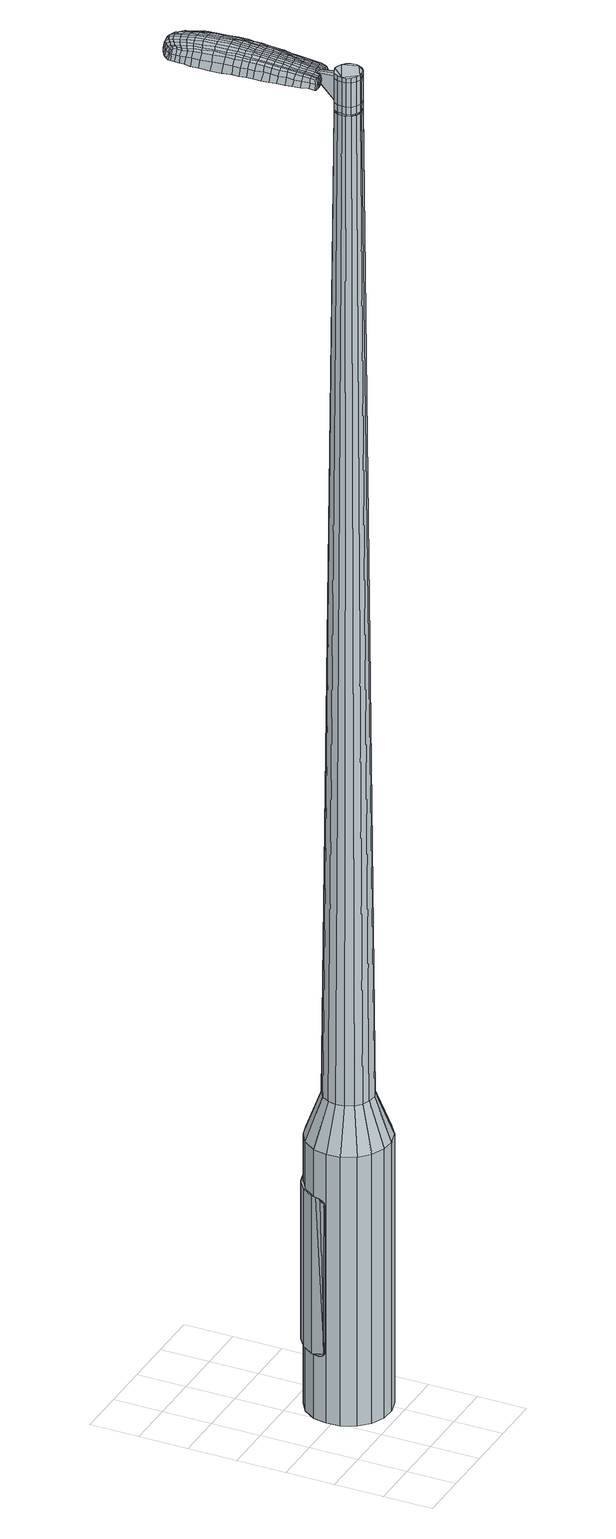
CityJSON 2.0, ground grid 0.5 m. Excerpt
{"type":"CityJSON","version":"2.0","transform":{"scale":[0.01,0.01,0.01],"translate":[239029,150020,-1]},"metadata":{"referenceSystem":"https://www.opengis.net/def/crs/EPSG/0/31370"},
"CityObjects":{
"object1":{"type":"GenericCityObject","attributes":{"cluster":874,"mean_distance_to_centroid":0.36,"new_centroid_x":239029.91,"new_centroid_y":150021.01,"mean_distance_to_camera":12.42,"H1":6.22,"H2":6.08,"Z_final":112.09,"cluster2":-1,"proj_x":239036.24,"proj_y":150020.35,"id_line":50034,"bearing_l":185.96,"distance":6.36,"orientation":"right","G_obj":95.96},"geometry":[{"type":"MultiSurface","lod":"2","boundaries":[[[0,1,2,3]],[[1,4,5,2]],[[4,6,7,5]],[[6,8,9,7]],[[8,10,11,9]],[[10,12,13,11]],[[12,14,15,13]],[[14,16,17,15]],[[16,18,19,17]],[[18,20,21,19]],[[20,22,23,21]],[[22,24,25,23]],[[24,26,27,25]],[[26,28,29,27]],[[28,30,31,29]],[[30,32,33,31]],[[32,34,35,33]],[[34,0,3,35]],[[36,37,38,39]],[[38,40,41,42]],[[41,43,42]],[[42,44,45,46]],[[45,47,46]],[[46,48,49,50]],[[49,51,50]],[[42,46,50,38]],[[50,52,39,38]],[[53,36,39]],[[2,5,7,35]],[[7,9,11,15]],[[11,13,15]],[[15,17,19,23]],[[19,21,23]],[[23,25,27,31]],[[27,29,31]],[[15,23,31,7]],[[31,33,35,7]],[[3,2,35]],[[1,0,54,55]],[[0,34,56,54]],[[34,32,57,56]],[[32,30,58,57]],[[30,28,59,58]],[[28,26,60,59]],[[26,24,61,60]],[[24,22,62,61]],[[22,20,63,62]],[[20,18,64,63]],[[18,16,65,64]],[[16,14,66,65]],[[14,12,67,66]],[[12,10,68,67]],[[10,8,69,68]],[[8,6,70,69]],[[6,4,71,70]],[[4,1,55,71]],[[55,54,72,73]],[[54,56,74,72]],[[56,57,75,74]],[[57,58,76,75]],[[58,59,77,76]],[[59,60,78,77]],[[60,61,79,78]],[[61,62,80,79]],[[62,63,81,80]],[[63,64,82,81]],[[64,65,83,82]],[[65,66,84,83]],[[66,67,85,84]],[[67,68,86,85]],[[68,69,87,86]],[[69,70,88,87]],[[70,71,89,88]],[[71,55,73,89]],[[90,91,92,73]],[[74,93,91,90]],[[94,95,93,74]],[[96,97,95,94]],[[77,98,97,96]],[[99,100,98,77]],[[101,102,100,99]],[[103,104,102,101]],[[105,106,104,103]],[[82,107,106,105]],[[108,109,107,82]],[[110,111,109,108]],[[85,112,111,110]],[[113,114,112,85]],[[115,116,114,113]],[[88,117,116,115]],[[118,119,117,88]],[[73,92,119,118]],[[120,121,122,123]],[[124,120,123,125]],[[126,124,125,127]],[[128,126,127,129]],[[130,128,129,131]],[[132,130,131,133]],[[134,132,133,135]],[[136,134,135,137]],[[138,136,137,139]],[[140,138,139,141]],[[142,140,141,143]],[[144,142,143,145]],[[146,144,145,147]],[[148,146,147,149]],[[150,148,149,151]],[[152,150,151,153]],[[72,90,73]],[[72,74,90]],[[75,94,74]],[[75,76,96,94]],[[76,77,96]],[[78,99,77]],[[78,79,101,99]],[[79,80,103,101]],[[80,81,105,103]],[[81,82,105]],[[83,108,82]],[[83,84,110,108]],[[84,85,110]],[[86,113,85]],[[86,87,115,113]],[[87,88,115]],[[89,118,88]],[[89,73,118]],[[154,92,91]],[[155,119,92]],[[155,117,119]],[[156,116,117]],[[156,157,114,116]],[[157,112,114]],[[158,111,112]],[[158,159,109,111]],[[159,107,109]],[[160,106,107]],[[160,161,104,106]],[[161,162,102,104]],[[162,163,100,102]],[[163,98,100]],[[164,97,98]],[[164,165,95,97]],[[165,93,95]],[[154,91,93]],[[39,52,152,166]],[[92,154,167,153]],[[53,39,166,121]],[[154,93,122,167]],[[36,53,121,120]],[[93,165,123,122]],[[37,36,120,124]],[[165,164,125,123]],[[38,37,124,126]],[[164,98,127,125]],[[40,38,126,128]],[[98,163,129,127]],[[41,40,128,130]],[[163,162,131,129]],[[43,41,130,132]],[[162,161,133,131]],[[42,43,132,134]],[[161,160,135,133]],[[44,42,134,136]],[[160,107,137,135]],[[45,44,136,138]],[[107,159,139,137]],[[47,45,138,140]],[[159,158,141,139]],[[46,47,140,142]],[[158,112,143,141]],[[48,46,142,144]],[[112,157,145,143]],[[49,48,144,146]],[[157,156,147,145]],[[51,49,146,148]],[[156,117,149,147]],[[50,51,148,150]],[[117,155,151,149]],[[52,50,150,152]],[[155,92,153,151]],[[152,153,168,169]],[[153,167,170,168]],[[167,122,171,170]],[[122,121,172,171]],[[121,166,173,172]],[[166,152,169,173]],[[174,175,176,177]],[[178,174,177,179]],[[174,178,180,181]],[[175,174,181,182]],[[183,184,185,186]],[[187,183,186,188]],[[183,187,189,190]],[[184,183,190,191]],[[192,193,194,195]],[[196,192,195,197]],[[192,196,198,199]],[[193,192,199,200]],[[201,202,203,204]],[[205,201,204,206]],[[201,205,207,208]],[[202,201,208,209]],[[210,211,212,213]],[[214,210,213,215]],[[210,214,216,217]],[[211,210,217,218]],[[219,220,221,222]],[[223,219,222,224]],[[219,223,225,226]],[[220,219,226,227]],[[228,229,230,231]],[[220,228,231,221]],[[228,220,227,232]],[[229,228,232,233]],[[234,235,236,237]],[[229,234,237,230]],[[234,229,233,238]],[[235,234,238,239]],[[240,178,179,241]],[[235,240,241,236]],[[240,235,239,242]],[[178,240,242,180]],[[243,244,245,246]],[[247,243,246,248]],[[243,247,249,250]],[[244,243,250,251]],[[252,253,254,255]],[[244,252,255,245]],[[252,244,251,256]],[[253,252,256,257]],[[258,259,260,261]],[[253,258,261,254]],[[258,253,257,262]],[[259,258,262,263]],[[264,265,266,267]],[[259,264,267,260]],[[264,259,263,268]],[[265,264,268,269]],[[270,175,182,271]],[[265,270,271,266]],[[270,265,269,272]],[[175,270,272,176]],[[273,274,275,276]],[[277,273,276,278]],[[273,277,279,280]],[[274,273,280,281]],[[282,283,284,285]],[[274,282,285,275]],[[282,274,281,286]],[[283,282,286,287]],[[288,289,290,291]],[[283,288,291,284]],[[288,283,287,292]],[[289,288,292,293]],[[294,187,188,295]],[[289,294,295,290]],[[294,289,293,296]],[[187,294,296,189]],[[297,298,299,300]],[[301,297,300,302]],[[297,301,303,304]],[[298,297,304,305]],[[306,307,308,309]],[[298,306,309,299]],[[306,298,305,310]],[[307,306,310,311]],[[312,313,314,315]],[[307,312,315,308]],[[312,307,311,316]],[[313,312,316,317]],[[318,319,320,321]],[[313,318,321,314]],[[318,313,317,322]],[[319,318,322,323]],[[324,184,191,325]],[[319,324,325,320]],[[324,319,323,326]],[[184,324,326,185]],[[327,213,212,328]],[[329,327,328,330]],[[327,329,331,332]],[[213,327,332,215]],[[333,329,330,334]],[[335,333,334,336]],[[333,335,337,338]],[[329,333,338,331]],[[339,335,336,340]],[[341,339,340,342]],[[339,341,343,344]],[[335,339,344,337]],[[345,341,342,346]],[[347,345,346,348]],[[345,347,349,350]],[[341,345,350,343]],[[351,347,348,352]],[[202,351,352,203]],[[351,202,209,353]],[[347,351,353,349]],[[354,355,200,199]],[[356,354,199,198]],[[354,356,357,358]],[[355,354,358,359]],[[360,361,359,358]],[[362,360,358,357]],[[360,362,363,364]],[[361,360,364,365]],[[366,367,365,364]],[[368,366,364,363]],[[366,368,369,370]],[[367,366,370,371]],[[372,373,371,370]],[[374,372,370,369]],[[372,374,207,205]],[[373,372,205,206]],[[375,376,377,378]],[[277,375,378,279]],[[375,277,278,379]],[[376,375,379,380]],[[381,196,197,382]],[[376,381,382,377]],[[381,376,380,383]],[[196,381,383,198]],[[384,385,386,387]],[[223,384,387,225]],[[384,223,224,388]],[[385,384,388,389]],[[390,391,392,393]],[[385,390,393,386]],[[390,385,389,394]],[[391,390,394,395]],[[396,193,200,397]],[[391,396,397,392]],[[396,391,395,398]],[[193,396,398,194]],[[399,400,401,402]],[[181,399,402,182]],[[399,181,180,403]],[[400,399,403,404]],[[405,406,407,408]],[[400,405,408,401]],[[405,400,404,409]],[[406,405,409,410]],[[411,204,203,412]],[[406,411,412,407]],[[411,406,410,413]],[[204,411,413,206]],[[414,415,416,417]],[[186,414,417,188]],[[414,186,185,418]],[[415,414,418,419]],[[420,208,207,421]],[[415,420,421,416]],[[420,415,419,422]],[[208,420,422,209]],[[423,424,425,426]],[[301,423,426,303]],[[423,301,302,427]],[[424,423,427,428]],[[429,214,215,430]],[[424,429,430,425]],[[429,424,428,431]],[[214,429,431,216]],[[432,433,434,435]],[[247,432,435,249]],[[432,247,248,436]],[[433,432,436,437]],[[438,439,440,441]],[[433,438,441,434]],[[438,433,437,442]],[[439,438,442,443]],[[444,211,218,445]],[[439,444,445,440]],[[444,439,443,446]],[[211,444,446,212]],[[447,448,437,436]],[[246,447,436,248]],[[447,246,245,449]],[[448,447,449,450]],[[451,452,443,442]],[[448,451,442,437]],[[451,448,450,453]],[[452,451,453,454]],[[455,328,212,446]],[[452,455,446,443]],[[455,452,454,456]],[[328,455,456,330]],[[457,458,459,460]],[[304,457,460,305]],[[457,304,303,426]],[[458,457,426,425]],[[461,332,331,462]],[[458,461,462,459]],[[461,458,425,430]],[[332,461,430,215]],[[463,464,450,449]],[[255,463,449,245]],[[463,255,254,465]],[[464,463,465,466]],[[467,468,454,453]],[[464,467,453,450]],[[467,464,466,469]],[[468,467,469,470]],[[471,334,330,456]],[[468,471,456,454]],[[471,468,470,472]],[[334,471,472,336]],[[473,474,475,476]],[[310,473,476,311]],[[473,310,305,460]],[[474,473,460,459]],[[477,338,337,478]],[[474,477,478,475]],[[477,474,459,462]],[[338,477,462,331]],[[479,480,466,465]],[[261,479,465,254]],[[479,261,260,481]],[[480,479,481,482]],[[483,484,470,469]],[[480,483,469,466]],[[483,480,482,485]],[[484,483,485,486]],[[487,340,336,472]],[[484,487,472,470]],[[487,484,486,488]],[[340,487,488,342]],[[489,490,491,492]],[[316,489,492,317]],[[489,316,311,476]],[[490,489,476,475]],[[493,344,343,494]],[[490,493,494,491]],[[493,490,475,478]],[[344,493,478,337]],[[495,496,482,481]],[[267,495,481,260]],[[495,267,266,497]],[[496,495,497,498]],[[499,500,486,485]],[[496,499,485,482]],[[499,496,498,501]],[[500,499,501,502]],[[503,346,342,488]],[[500,503,488,486]],[[503,500,502,504]],[[346,503,504,348]],[[505,506,507,508]],[[322,505,508,323]],[[505,322,317,492]],[[506,505,492,491]],[[509,350,349,510]],[[506,509,510,507]],[[509,506,491,494]],[[350,509,494,343]],[[511,512,498,497]],[[271,511,497,266]],[[511,271,182,402]],[[512,511,402,401]],[[513,514,502,501]],[[512,513,501,498]],[[513,512,401,408]],[[514,513,408,407]],[[515,352,348,504]],[[514,515,504,502]],[[515,514,407,412]],[[352,515,412,203]],[[516,517,419,418]],[[326,516,418,185]],[[516,326,323,508]],[[517,516,508,507]],[[518,353,209,422]],[[517,518,422,419]],[[518,517,507,510]],[[353,518,510,349]],[[519,520,380,379]],[[276,519,379,278]],[[519,276,275,521]],[[520,519,521,522]],[[523,356,198,383]],[[520,523,383,380]],[[523,520,522,524]],[[356,523,524,357]],[[525,526,527,528]],[[226,525,528,227]],[[525,226,225,387]],[[526,525,387,386]],[[529,530,531,532]],[[526,529,532,527]],[[529,526,386,393]],[[530,529,393,392]],[[533,355,359,534]],[[530,533,534,531]],[[533,530,392,397]],[[355,533,397,200]],[[535,536,522,521]],[[285,535,521,275]],[[535,285,284,537]],[[536,535,537,538]],[[539,362,357,524]],[[536,539,524,522]],[[539,536,538,540]],[[362,539,540,363]],[[541,542,543,544]],[[232,541,544,233]],[[541,232,227,528]],[[542,541,528,527]],[[545,546,547,548]],[[542,545,548,543]],[[545,542,527,532]],[[546,545,532,531]],[[549,361,365,550]],[[546,549,550,547]],[[549,546,531,534]],[[361,549,534,359]],[[551,552,538,537]],[[291,551,537,284]],[[551,291,290,553]],[[552,551,553,554]],[[555,368,363,540]],[[552,555,540,538]],[[555,552,554,556]],[[368,555,556,369]],[[557,558,559,560]],[[238,557,560,239]],[[557,238,233,544]],[[558,557,544,543]],[[561,562,563,564]],[[558,561,564,559]],[[561,558,543,548]],[[562,561,548,547]],[[565,367,371,566]],[[562,565,566,563]],[[565,562,547,550]],[[367,565,550,365]],[[567,568,554,553]],[[295,567,553,290]],[[567,295,188,417]],[[568,567,417,416]],[[569,374,369,556]],[[568,569,556,554]],[[569,568,416,421]],[[374,569,421,207]],[[570,571,404,403]],[[242,570,403,180]],[[570,242,239,560]],[[571,570,560,559]],[[572,573,410,409]],[[571,572,409,404]],[[572,571,559,564]],[[573,572,564,563]],[[574,373,206,413]],[[573,574,413,410]],[[574,573,563,566]],[[373,574,566,371]],[[575,576,577,578]],[[578,577,579,580]],[[581,579,577,582]],[[582,577,576,583]],[[584,585,586,587]],[[587,586,588,589]],[[590,588,586,591]],[[591,586,585,592]],[[593,594,595,596]],[[596,595,597,598]],[[599,597,595,600]],[[600,595,594,601]],[[602,603,604,605]],[[605,604,606,607]],[[608,606,604,609]],[[609,604,603,610]],[[611,612,613,614]],[[614,613,615,616]],[[617,615,613,618]],[[618,613,612,619]],[[620,621,622,623]],[[623,622,624,625]],[[626,624,622,627]],[[627,622,621,628]],[[629,630,631,632]],[[632,631,621,620]],[[628,621,631,633]],[[633,631,630,634]],[[635,636,637,638]],[[638,637,630,629]],[[634,630,637,639]],[[639,637,636,640]],[[580,579,641,642]],[[642,641,636,635]],[[640,636,641,643]],[[643,641,579,581]],[[644,645,646,647]],[[647,646,648,649]],[[650,648,646,651]],[[651,646,645,652]],[[653,654,655,656]],[[656,655,645,644]],[[652,645,655,657]],[[657,655,654,658]],[[659,660,661,662]],[[662,661,654,653]],[[658,654,661,663]],[[663,661,660,664]],[[665,666,667,668]],[[668,667,660,659]],[[664,660,667,669]],[[669,667,666,670]],[[583,576,671,672]],[[672,671,666,665]],[[670,666,671,673]],[[673,671,576,575]],[[674,675,676,677]],[[677,676,678,679]],[[680,678,676,681]],[[681,676,675,682]],[[683,684,685,686]],[[686,685,675,674]],[[682,675,685,687]],[[687,685,684,688]],[[689,690,691,692]],[[692,691,684,683]],[[688,684,691,693]],[[693,691,690,694]],[[589,588,695,696]],[[696,695,690,689]],[[694,690,695,697]],[[697,695,588,590]],[[698,699,700,701]],[[701,700,702,703]],[[704,702,700,705]],[[705,700,699,706]],[[707,708,709,710]],[[710,709,699,698]],[[706,699,709,711]],[[711,709,708,712]],[[713,714,715,716]],[[716,715,708,707]],[[712,708,715,717]],[[717,715,714,718]],[[719,720,721,722]],[[722,721,714,713]],[[718,714,721,723]],[[723,721,720,724]],[[592,585,725,726]],[[726,725,720,719]],[[724,720,725,727]],[[727,725,585,584]],[[611,614,728,729]],[[729,728,730,731]],[[732,730,728,733]],[[733,728,614,616]],[[731,730,734,735]],[[735,734,736,737]],[[738,736,734,739]],[[739,734,730,732]],[[737,736,740,741]],[[741,740,742,743]],[[744,742,740,745]],[[745,740,736,738]],[[743,742,746,747]],[[747,746,748,749]],[[750,748,746,751]],[[751,746,742,744]],[[749,748,752,753]],[[753,752,603,602]],[[610,603,752,754]],[[754,752,748,750]],[[601,755,756,600]],[[600,756,757,599]],[[758,757,756,759]],[[759,756,755,760]],[[760,761,762,759]],[[759,762,763,758]],[[764,763,762,765]],[[765,762,761,766]],[[766,767,768,765]],[[765,768,769,764]],[[770,769,768,771]],[[771,768,767,772]],[[772,773,774,771]],[[771,774,775,770]],[[608,775,774,606]],[[606,774,773,607]],[[776,777,778,779]],[[779,778,678,680]],[[679,678,778,780]],[[780,778,777,781]],[[598,597,782,783]],[[783,782,777,776]],[[781,777,782,784]],[[784,782,597,599]],[[785,786,787,788]],[[788,787,624,626]],[[625,624,787,789]],[[789,787,786,790]],[[791,792,793,794]],[[794,793,786,785]],[[790,786,793,795]],[[795,793,792,796]],[[601,594,797,798]],[[798,797,792,791]],[[796,792,797,799]],[[799,797,594,593]],[[800,801,802,803]],[[803,802,582,583]],[[581,582,802,804]],[[804,802,801,805]],[[806,807,808,809]],[[809,808,801,800]],[[805,801,808,810]],[[810,808,807,811]],[[602,605,812,813]],[[813,812,807,806]],[[811,807,812,814]],[[814,812,605,607]],[[815,816,817,818]],[[818,817,587,589]],[[584,587,817,819]],[[819,817,816,820]],[[608,609,821,822]],[[822,821,816,815]],[[820,816,821,823]],[[823,821,609,610]],[[824,825,826,827]],[[827,826,702,704]],[[702,826,703]],[[703,826,825,828]],[[616,615,829,830]],[[830,829,825,824]],[[828,825,829,831]],[[831,829,615,617]],[[832,833,834,835]],[[835,834,648,650]],[[649,648,834,836]],[[836,834,833,837]],[[838,839,840,841]],[[841,840,833,832]],[[837,833,840,842]],[[842,840,839,843]],[[619,612,844,845]],[[845,844,839,838]],[[843,839,844,846]],[[846,844,612,611]],[[837,847,848,836]],[[836,848,647,649]],[[644,647,848,849]],[[849,848,847,850]],[[843,851,852,842]],[[842,852,847,837]],[[850,847,852,853]],[[853,852,851,854]],[[611,729,855,846]],[[846,855,851,843]],[[854,851,855,856]],[[856,855,729,731]],[[857,858,859,860]],[[860,859,705,706]],[[704,705,859,827]],[[827,859,858,824]],[[732,733,861,862]],[[862,861,858,857]],[[824,858,861,830]],[[830,861,733,616]],[[850,863,864,849]],[[849,864,656,644]],[[653,656,864,865]],[[865,864,863,866]],[[854,867,868,853]],[[853,868,863,850]],[[866,863,868,869]],[[869,868,867,870]],[[731,735,871,856]],[[856,871,867,854]],[[870,867,871,872]],[[872,871,735,737]],[[873,874,875,876]],[[876,875,711,712]],[[706,711,875,860]],[[860,875,874,857]],[[738,739,877,878]],[[878,877,874,873]],[[857,874,877,862]],[[862,877,739,732]],[[866,879,880,865]],[[865,880,662,653]],[[659,662,880,881]],[[881,880,879,882]],[[870,883,884,869]],[[869,884,879,866]],[[882,879,884,885]],[[885,884,883,886]],[[737,741,887,872]],[[872,887,883,870]],[[886,883,887,888]],[[888,887,741,743]],[[889,890,891,892]],[[892,891,717,718]],[[712,717,891,876]],[[876,891,890,873]],[[744,745,893,894]],[[894,893,890,889]],[[873,890,893,878]],[[878,893,745,738]],[[882,895,896,881]],[[881,896,668,659]],[[665,668,896,897]],[[897,896,895,898]],[[886,899,900,885]],[[885,900,895,882]],[[898,895,900,901]],[[901,900,899,902]],[[743,747,903,888]],[[888,903,899,886]],[[902,899,903,904]],[[904,903,747,749]],[[905,906,907,908]],[[908,907,723,724]],[[718,723,907,892]],[[892,907,906,889]],[[750,751,909,910]],[[910,909,906,905]],[[889,906,909,894]],[[894,909,751,744]],[[898,911,912,897]],[[897,912,672,665]],[[583,672,912,803]],[[803,912,911,800]],[[902,913,914,901]],[[901,914,911,898]],[[800,911,914,809]],[[809,914,913,806]],[[749,753,915,904]],[[904,915,913,902]],[[806,913,915,813]],[[813,915,753,602]],[[820,916,917,819]],[[819,917,727,584]],[[724,727,917,908]],[[908,917,916,905]],[[610,754,918,823]],[[823,918,916,820]],[[905,916,918,910]],[[910,918,754,750]],[[781,919,920,780]],[[780,920,677,679]],[[674,677,920,921]],[[921,920,919,922]],[[599,757,923,784]],[[784,923,919,781]],[[922,919,923,924]],[[924,923,757,758]],[[925,926,927,928]],[[928,927,627,628]],[[626,627,927,788]],[[788,927,926,785]],[[929,930,931,932]],[[932,931,926,925]],[[785,926,931,794]],[[794,931,930,791]],[[760,755,933,934]],[[934,933,930,929]],[[791,930,933,798]],[[798,933,755,601]],[[922,935,936,921]],[[921,936,686,674]],[[683,686,936,937]],[[937,936,935,938]],[[758,763,939,924]],[[924,939,935,922]],[[938,935,939,940]],[[940,939,763,764]],[[941,942,943,944]],[[944,943,633,634]],[[628,633,943,928]],[[928,943,942,925]],[[945,946,947,948]],[[948,947,942,941]],[[925,942,947,932]],[[932,947,946,929]],[[766,761,949,950]],[[950,949,946,945]],[[929,946,949,934]],[[934,949,761,760]],[[938,951,952,937]],[[937,952,692,683]],[[689,692,952,953]],[[953,952,951,954]],[[764,769,955,940]],[[940,955,951,938]],[[954,951,955,956]],[[956,955,769,770]],[[957,958,959,960]],[[960,959,639,640]],[[634,639,959,944]],[[944,959,958,941]],[[961,962,963,964]],[[964,963,958,957]],[[941,958,963,948]],[[948,963,962,945]],[[772,767,965,966]],[[966,965,962,961]],[[945,962,965,950]],[[950,965,767,766]],[[954,967,968,953]],[[953,968,696,689]],[[589,696,968,818]],[[818,968,967,815]],[[770,775,969,956]],[[956,969,967,954]],[[815,967,969,822]],[[822,969,775,608]],[[805,970,971,804]],[[804,971,643,581]],[[640,643,971,960]],[[960,971,970,957]],[[811,972,973,810]],[[810,973,970,805]],[[957,970,973,964]],[[964,973,972,961]],[[607,773,974,814]],[[814,974,972,811]],[[961,972,974,966]],[[966,974,773,772]],[[575,578,177,176]],[[578,580,179,177]],[[590,591,190,189]],[[591,592,191,190]],[[593,596,195,194]],[[596,598,197,195]],[[617,618,217,216]],[[618,619,218,217]],[[620,623,222,221]],[[623,625,224,222]],[[629,632,231,230]],[[632,620,221,231]],[[635,638,237,236]],[[638,629,230,237]],[[580,642,241,179]],[[642,635,236,241]],[[650,651,250,249]],[[651,652,251,250]],[[652,657,256,251]],[[657,658,257,256]],[[658,663,262,257]],[[663,664,263,262]],[[664,669,268,263]],[[669,670,269,268]],[[670,673,272,269]],[[673,575,176,272]],[[680,681,280,279]],[[681,682,281,280]],[[682,687,286,281]],[[687,688,287,286]],[[688,693,292,287]],[[693,694,293,292]],[[694,697,296,293]],[[697,590,189,296]],[[698,701,300,299]],[[701,703,302,300]],[[707,710,309,308]],[[710,698,299,309]],[[713,716,315,314]],[[716,707,308,315]],[[719,722,321,320]],[[722,713,314,321]],[[592,726,325,191]],[[726,719,320,325]],[[776,779,378,377]],[[779,680,279,378]],[[598,783,382,197]],[[783,776,377,382]],[[625,789,388,224]],[[789,790,389,388]],[[790,795,394,389]],[[795,796,395,394]],[[796,799,398,395]],[[799,593,194,398]],[[703,427,302]],[[703,828,428,427]],[[828,831,431,428]],[[831,617,216,431]],[[832,835,435,434]],[[835,650,249,435]],[[838,841,441,440]],[[841,832,434,441]],[[619,845,445,218]],[[845,838,440,445]],[[975,976,977,978]],[[979,980,978,977]],[[981,982,983,984]],[[985,986,987,988]],[[976,989,990,977]],[[991,979,977,990]],[[992,981,984,993]],[[994,995,986,985]],[[989,996,997,990]],[[997,998,991,990]],[[999,992,993,1000]],[[1001,995,994,1002]],[[996,1003,1004,997]],[[1004,1005,998,997]],[[1006,999,1000,1007]],[[1008,1001,1002,1009]],[[1010,1011,1012,1013]],[[1014,1015,1011,1010]],[[1014,1016,1017,1015]],[[1016,1018,1019,1017]],[[1020,1021,1022,1023]],[[1024,1025,1021,1020]],[[1026,1027,1025,1024]],[[1028,1029,1027,1026]],[[1023,1012,1011,1020]],[[1020,1011,1015,1024]],[[1015,1017,1026,1024]],[[1017,1019,1028,1026]],[[984,983,980,979]],[[993,984,979,991]],[[998,1000,993,991]],[[1005,1007,1000,998]],[[985,988,982,981]],[[994,985,981,992]],[[1002,994,992,999]],[[1009,1002,999,1006]],[[986,1010,1013,987]],[[995,1014,1010,986]],[[1016,1014,995,1001]],[[1018,1016,1001,1008]],[[1030,1031,1032,1033]],[[1032,1034,1035,1036]],[[1032,1036,1037,1038]],[[1032,1038,1033]],[[1039,1030,1033,1040]],[[1041,1040,1033,1042]],[[1043,1042,1033]],[[1044,1032,1031,1045]],[[1046,1044,1045,1047]],[[1048,1046,1047,1049]],[[1050,1048,1049,1051]],[[1052,1050,1051,1053]],[[1053,1054,1055,1056]],[[1053,1056,1057,1058]],[[1053,1058,1059,1060]],[[1059,1061,1062,1063]],[[1059,1063,1064,1065]],[[1059,1065,1060]],[[1053,1060,1052]],[[1066,1067,1031,1030]],[[1068,1069,1034,1032]],[[1070,1071,1043,1033]],[[1067,1072,1045,1031]],[[1073,1068,1032,1044]],[[1072,1074,1047,1045]],[[1075,1073,1044,1046]],[[1074,1076,1049,1047]],[[1077,1075,1046,1048]],[[1076,1078,1051,1049]],[[1079,1077,1048,1050]],[[1078,1080,1053,1051]],[[1081,1079,1050,1052]],[[1080,1082,1054,1053]],[[1083,1084,1061,1059]],[[1085,1081,1052,1060]],[[1055,1054,1082,1086]],[[1056,1055,1086,1087]],[[1057,1056,1087,1088]],[[1058,1057,1088,1089]],[[1059,1058,1089,1083]],[[1090,1066,1030,1039]],[[1091,1090,1039,1040]],[[1092,1091,1040,1041]],[[1093,1092,1041,1042]],[[1071,1093,1042,1043]],[[1035,1034,1069,1094]],[[1062,1061,1084,1095]],[[1036,1035,1094,1096]],[[1037,1036,1096,1097]],[[1038,1037,1097,1098]],[[1033,1038,1098,1070]],[[1063,1062,1095,1099]],[[1064,1063,1099,1100]],[[1065,1064,1100,1101]],[[1060,1065,1101,1085]]]}]}
},
"vertices":[
[85,144,384],[99,143,384],[99,143,96],[85,144,96],[113,137,384],[113,137,96],[123,127,384],[123,127,96],[130,114,384],[130,114,96],[131,99,384],[131,99,96],[128,85,384],[128,85,96],[120,73,384],[120,73,96],[108,64,384],[108,64,96],[93,60,384],[93,60,96],[79,61,384],[79,61,96],[65,67,384],[65,67,96],[55,77,384],[55,77,96],[48,91,384],[48,91,96],[47,105,384],[47,105,96],[50,119,384],[50,119,96],[59,132,384],[59,132,96],[71,140,384],[71,140,96],[79,112,1524],[77,108,1524],[76,103,1524],[88,116,1524],[76,99,1524],[78,94,1524],[86,89,1524],[82,91,1524],[90,89,1524],[95,90,1524],[101,97,1524],[99,93,1524],[103,101,1524],[102,106,1524],[97,113,1524],[100,110,1524],[92,115,1524],[83,114,1524],[86,127,429],[95,127,429],[78,125,429],[71,120,429],[66,112,429],[64,104,429],[65,95,429],[69,87,429],[75,81,429],[83,78,429],[92,77,429],[100,80,429],[107,85,429],[112,92,429],[114,100,429],[113,109,429],[109,117,429],[103,123,429],[88,116,1483],[92,115,1483],[83,114,1483],[79,112,1483],[77,108,1483],[76,103,1483],[76,99,1483],[78,94,1483],[82,91,1483],[86,89,1483],[90,89,1483],[95,90,1483],[99,93,1483],[101,97,1483],[103,101,1483],[102,106,1483],[100,110,1483],[97,113,1483],[88,115,1483],[88,115,1485],[92,115,1485],[83,114,1485],[80,111,1483],[80,111,1485],[77,107,1483],[77,107,1485],[76,103,1485],[77,99,1483],[77,99,1485],[79,95,1483],[79,95,1485],[82,92,1483],[82,92,1485],[86,90,1483],[86,90,1485],[90,89,1485],[95,91,1483],[95,91,1485],[98,93,1483],[98,93,1485],[101,97,1485],[102,101,1483],[102,101,1485],[101,106,1483],[101,106,1485],[100,110,1485],[96,113,1483],[96,113,1485],[79,112,1519],[83,114,1519],[83,114,1493],[79,112,1493],[77,108,1519],[77,108,1493],[76,103,1519],[76,103,1493],[76,99,1519],[76,99,1493],[78,94,1519],[78,94,1493],[82,91,1519],[82,91,1493],[86,89,1519],[86,89,1493],[90,89,1519],[90,89,1493],[95,90,1519],[95,90,1493],[99,93,1519],[99,93,1493],[101,97,1519],[101,97,1493],[103,101,1519],[103,101,1493],[102,106,1519],[102,106,1493],[100,110,1519],[100,110,1493],[97,113,1519],[97,113,1493],[92,115,1519],[92,115,1493],[88,116,1485],[97,113,1485],[102,106,1485],[103,101,1485],[99,93,1485],[95,90,1485],[86,89,1485],[82,91,1485],[78,94,1485],[76,99,1485],[77,108,1485],[79,112,1485],[88,116,1519],[88,116,1493],[89,134,1513],[89,134,1518],[86,134,1513],[83,134,1513],[83,134,1518],[86,134,1518],[98,210,1519],[98,203,1518],[99,204,1509],[99,211,1510],[97,218,1519],[98,220,1510],[95,217,1526],[96,209,1525],[97,202,1525],[59,206,1519],[60,199,1518],[62,198,1525],[61,205,1525],[58,215,1519],[60,214,1526],[56,216,1510],[58,207,1510],[59,200,1509],[69,281,1519],[73,281,1519],[73,282,1513],[69,282,1513],[65,279,1519],[65,280,1513],[65,278,1524],[69,279,1524],[73,280,1524],[77,207,1530],[78,200,1529],[81,200,1529],[80,208,1530],[76,216,1531],[79,217,1531],[72,216,1530],[73,207,1530],[74,200,1529],[85,127,1512],[88,127,1512],[88,128,1517],[85,128,1517],[82,127,1512],[82,128,1517],[82,128,1506],[85,128,1506],[88,128,1506],[90,269,1519],[91,265,1519],[92,267,1512],[91,270,1512],[89,271,1518],[90,272,1512],[88,270,1522],[89,268,1523],[90,265,1524],[92,261,1519],[93,255,1519],[94,256,1512],[93,262,1512],[90,260,1524],[92,254,1525],[94,249,1519],[95,242,1519],[96,243,1511],[95,251,1511],[92,248,1526],[93,241,1526],[96,230,1519],[97,232,1510],[94,229,1526],[101,136,1513],[101,144,1513],[100,143,1518],[100,135,1517],[101,130,1512],[100,131,1516],[102,131,1506],[102,137,1507],[102,145,1507],[100,151,1514],[100,159,1515],[99,158,1520],[99,150,1519],[101,152,1507],[101,160,1507],[100,166,1515],[99,174,1516],[98,173,1522],[98,165,1521],[101,167,1508],[101,175,1508],[99,181,1517],[99,188,1517],[97,187,1524],[98,180,1523],[100,182,1508],[100,190,1509],[98,196,1518],[97,194,1524],[100,197,1509],[54,266,1519],[54,262,1519],[56,262,1524],[56,266,1523],[55,268,1518],[56,268,1522],[53,269,1512],[53,267,1512],[53,263,1512],[54,258,1519],[54,252,1519],[56,251,1525],[56,257,1524],[53,258,1512],[53,253,1512],[55,246,1519],[55,238,1519],[57,237,1526],[56,245,1526],[53,247,1511],[54,239,1511],[57,226,1519],[58,226,1526],[55,228,1510],[71,133,1513],[70,141,1513],[68,141,1507],[70,134,1507],[72,128,1512],[71,128,1506],[73,129,1516],[72,133,1517],[71,140,1518],[68,148,1514],[67,155,1515],[66,156,1507],[67,149,1507],[70,147,1519],[69,155,1520],[66,163,1515],[65,170,1516],[63,171,1508],[64,164,1508],[67,162,1521],[66,169,1522],[64,177,1517],[62,185,1517],[61,186,1509],[62,179,1508],[65,177,1523],[64,184,1524],[61,192,1518],[60,193,1509],[63,191,1524],[85,134,1519],[87,134,1519],[84,141,1520],[87,141,1520],[81,141,1520],[82,133,1519],[83,148,1522],[86,149,1522],[82,156,1523],[85,156,1523],[79,155,1523],[80,148,1521],[82,163,1524],[84,163,1524],[81,171,1525],[84,171,1525],[77,170,1525],[78,163,1524],[80,178,1526],[83,178,1526],[79,185,1527],[82,186,1527],[76,185,1527],[77,178,1526],[78,193,1528],[81,193,1528],[75,192,1528],[69,276,1527],[73,277,1527],[66,275,1526],[66,271,1527],[70,272,1528],[74,272,1528],[71,265,1529],[74,266,1529],[67,264,1528],[67,257,1530],[71,258,1530],[75,259,1530],[72,251,1531],[76,251,1531],[68,250,1530],[69,241,1531],[73,242,1531],[77,242,1531],[74,229,1531],[78,229,1531],[70,228,1531],[56,270,1518],[57,273,1519],[56,274,1513],[54,271,1513],[56,269,1523],[58,272,1523],[61,276,1519],[60,277,1513],[61,275,1524],[88,273,1518],[86,275,1518],[86,274,1523],[87,272,1523],[89,274,1513],[87,276,1513],[83,277,1519],[80,279,1519],[80,278,1524],[83,276,1523],[84,278,1513],[80,280,1513],[76,281,1519],[76,279,1524],[76,282,1513],[95,208,1528],[93,208,1528],[93,201,1528],[95,201,1527],[94,217,1528],[92,217,1529],[90,208,1529],[87,208,1530],[87,201,1529],[90,201,1528],[89,217,1529],[86,217,1530],[83,208,1530],[84,201,1529],[83,217,1531],[62,205,1528],[65,206,1529],[63,214,1529],[61,214,1528],[63,198,1527],[66,198,1528],[69,206,1529],[67,215,1530],[70,199,1528],[73,126,1512],[75,126,1512],[76,127,1517],[74,127,1517],[72,127,1506],[75,127,1506],[79,126,1512],[79,128,1517],[78,127,1506],[100,128,1512],[98,128,1512],[99,129,1506],[101,129,1506],[99,130,1517],[98,129,1517],[96,128,1512],[93,128,1512],[94,129,1506],[97,129,1506],[95,129,1517],[93,129,1517],[91,127,1512],[91,128,1506],[90,129,1517],[99,135,1519],[97,135,1519],[98,142,1520],[97,142,1520],[95,135,1519],[92,134,1519],[94,142,1520],[92,142,1520],[90,134,1519],[89,141,1520],[73,132,1519],[75,133,1519],[74,140,1520],[72,140,1520],[78,133,1519],[77,140,1520],[98,150,1521],[96,150,1521],[97,157,1522],[96,157,1522],[94,149,1521],[91,149,1521],[93,157,1522],[91,157,1523],[88,149,1522],[88,156,1523],[71,147,1521],[73,147,1521],[72,155,1522],[70,155,1522],[76,148,1521],[75,155,1522],[97,165,1523],[95,165,1523],[97,172,1524],[95,172,1524],[93,164,1523],[90,164,1524],[92,172,1525],[89,171,1525],[87,164,1524],[87,171,1525],[69,162,1523],[71,162,1523],[70,169,1524],[68,169,1524],[74,162,1524],[74,170,1525],[96,179,1525],[94,179,1525],[96,187,1526],[94,187,1526],[92,179,1526],[89,179,1526],[91,186,1527],[88,186,1527],[86,178,1526],[85,186,1527],[67,177,1525],[69,177,1525],[68,184,1526],[66,184,1526],[73,177,1526],[72,184,1527],[95,194,1527],[94,194,1527],[91,194,1527],[88,193,1528],[85,193,1528],[64,191,1527],[67,191,1527],[71,192,1528],[57,267,1525],[58,269,1525],[57,263,1526],[58,265,1526],[62,272,1526],[62,268,1527],[88,269,1525],[86,271,1525],[87,267,1526],[88,266,1525],[83,273,1525],[80,275,1526],[81,271,1527],[84,269,1526],[77,276,1526],[77,272,1527],[57,258,1526],[59,260,1527],[57,252,1527],[59,253,1528],[62,262,1528],[63,255,1529],[89,261,1526],[87,262,1527],[88,256,1528],[90,255,1527],[85,264,1527],[82,265,1528],[82,258,1529],[86,257,1528],[78,266,1528],[79,258,1530],[58,246,1528],[60,247,1529],[58,238,1528],[61,238,1529],[64,249,1529],[64,240,1530],[91,249,1528],[89,249,1528],[90,241,1529],[92,241,1528],[86,250,1529],[83,251,1530],[84,242,1530],[87,242,1530],[79,251,1530],[80,242,1531],[60,226,1529],[62,226,1529],[66,228,1530],[93,229,1528],[91,229,1529],[88,229,1530],[85,230,1530],[81,230,1531],[97,204,1509],[96,203,1518],[96,210,1518],[97,211,1509],[95,218,1519],[96,220,1510],[94,217,1525],[94,209,1525],[95,202,1525],[64,199,1525],[62,199,1518],[61,206,1518],[63,206,1525],[60,215,1519],[62,214,1525],[58,216,1510],[59,208,1509],[60,201,1509],[73,280,1513],[73,279,1519],[69,279,1519],[69,280,1513],[66,277,1519],[66,278,1513],[66,276,1524],[70,277,1524],[73,278,1524],[81,201,1528],[78,200,1528],[77,208,1529],[80,208,1529],[76,217,1529],[79,217,1529],[72,216,1529],[73,207,1529],[74,200,1528],[88,130,1516],[88,129,1512],[85,129,1512],[85,130,1516],[82,129,1512],[82,130,1516],[82,130,1506],[85,130,1506],[88,130,1506],[90,266,1512],[89,265,1519],[88,268,1518],[89,269,1512],[87,270,1518],[89,271,1512],[87,269,1522],[87,267,1523],[88,264,1523],[92,256,1512],[91,255,1519],[90,260,1519],[91,261,1512],[89,260,1524],[90,254,1525],[94,243,1511],[93,241,1519],[92,249,1519],[93,250,1511],[91,248,1525],[91,240,1526],[94,230,1519],[95,231,1510],[93,229,1526],[98,143,1518],[99,144,1513],[99,136,1513],[98,136,1517],[99,131,1512],[98,132,1515],[100,132,1506],[100,137,1506],[100,145,1507],[97,158,1520],[98,159,1514],[98,151,1514],[97,150,1519],[99,152,1507],[99,160,1507],[96,173,1522],[97,174,1516],[98,166,1515],[97,165,1521],[99,167,1508],[99,175,1508],[95,187,1523],[97,188,1517],[97,181,1516],[96,180,1522],[98,182,1508],[98,190,1508],[96,196,1517],[95,194,1524],[98,197,1509],[58,262,1523],[56,262,1519],[56,265,1518],[58,265,1523],[57,268,1518],[58,267,1522],[55,268,1512],[55,266,1512],[55,263,1512],[58,251,1525],[56,252,1519],[56,257,1519],[58,257,1524],[55,258,1512],[55,253,1512],[59,237,1526],[57,238,1519],[57,246,1519],[58,245,1525],[55,247,1511],[56,239,1511],[59,227,1519],[60,226,1526],[57,228,1510],[70,142,1507],[72,141,1513],[73,134,1513],[72,134,1506],[74,129,1512],[73,129,1506],[74,129,1515],[74,133,1517],[73,140,1518],[68,157,1507],[69,156,1514],[70,148,1514],[69,149,1507],[72,148,1519],[70,155,1520],[65,172,1508],[67,171,1516],[68,163,1515],[66,164,1508],[69,163,1521],[68,170,1522],[63,186,1508],[64,185,1517],[66,178,1516],[64,179,1508],[67,177,1522],[66,184,1523],[63,192,1517],[62,193,1509],[65,192,1524],[85,135,1518],[87,135,1518],[84,142,1519],[86,142,1519],[81,141,1519],[82,134,1518],[83,149,1520],[86,149,1520],[82,156,1521],[85,157,1521],[79,156,1521],[80,149,1520],[82,164,1523],[84,164,1523],[81,171,1524],[84,171,1524],[78,171,1524],[78,163,1523],[80,178,1525],[83,179,1525],[79,186,1526],[82,186,1526],[76,185,1526],[77,178,1525],[78,193,1527],[81,193,1527],[75,193,1527],[73,275,1526],[70,275,1526],[66,274,1525],[67,270,1526],[70,271,1526],[74,271,1526],[74,265,1528],[71,265,1528],[67,264,1527],[68,257,1528],[71,258,1529],[75,258,1529],[76,251,1530],[72,251,1530],[69,250,1529],[69,241,1530],[73,242,1530],[77,242,1530],[78,230,1530],[74,229,1530],[71,229,1530],[58,272,1513],[59,271,1518],[57,269,1518],[56,270,1512],[58,268,1523],[60,270,1523],[62,275,1519],[62,275,1513],[63,273,1523],[84,272,1523],[85,273,1518],[86,272,1518],[86,270,1523],[88,272,1512],[86,274,1512],[79,276,1523],[79,277,1519],[82,276,1519],[82,274,1523],[83,276,1513],[79,278,1513],[76,279,1519],[76,277,1524],[76,279,1513],[92,201,1527],[92,209,1527],[93,208,1527],[94,201,1526],[93,217,1527],[91,217,1528],[87,201,1528],[86,208,1528],[89,208,1528],[90,201,1527],[89,217,1528],[85,217,1529],[83,208,1529],[84,201,1528],[82,217,1529],[64,215,1528],[65,206,1527],[64,206,1527],[63,214,1527],[65,199,1526],[66,199,1527],[69,207,1528],[68,215,1528],[70,199,1527],[76,129,1516],[75,128,1512],[74,128,1512],[75,129,1516],[74,129,1506],[78,129,1512],[79,130,1516],[78,129,1506],[99,131,1506],[98,131,1512],[99,130,1512],[100,131,1506],[98,131,1516],[97,131,1516],[93,131,1506],[93,130,1512],[96,130,1512],[96,131,1506],[95,131,1516],[93,131,1516],[90,130,1512],[91,131,1506],[90,131,1516],[97,136,1518],[98,136,1518],[97,143,1519],[96,143,1519],[92,135,1518],[95,136,1518],[94,143,1519],[92,142,1519],[90,135,1518],[89,142,1519],[74,141,1519],[75,134,1518],[74,133,1518],[73,140,1519],[78,134,1518],[77,141,1519],[96,150,1520],[97,150,1520],[96,158,1521],[95,158,1521],[91,150,1520],[94,150,1520],[93,157,1521],[90,157,1521],[88,149,1520],[88,157,1521],[72,155,1521],[73,148,1520],[72,148,1520],[71,155,1521],[77,148,1520],[76,156,1521],[95,165,1522],[96,165,1522],[95,172,1523],[94,172,1523],[90,165,1522],[93,165,1522],[92,172,1523],[89,172,1524],[87,164,1523],[86,172,1524],[70,170,1523],[71,163,1522],[70,163,1522],[69,170,1523],[75,163,1522],[74,170,1523],[94,180,1524],[95,180,1524],[94,187,1525],[93,187,1525],[89,179,1525],[91,180,1524],[91,187,1525],[88,187,1526],[86,179,1525],[85,186,1526],[68,185,1525],[69,177,1524],[68,177,1524],[67,184,1525],[73,178,1524],[72,185,1525],[93,194,1526],[94,194,1526],[87,194,1527],[90,194,1526],[84,194,1527],[67,192,1526],[66,192,1526],[71,192,1526],[60,268,1524],[58,266,1524],[58,263,1525],[59,265,1525],[63,271,1525],[63,267,1525],[86,267,1525],[85,270,1524],[86,268,1524],[87,265,1525],[80,270,1526],[80,274,1525],[82,272,1524],[83,269,1525],[76,275,1525],[77,271,1526],[60,259,1526],[58,258,1526],[59,252,1526],[60,253,1527],[63,262,1526],[64,255,1527],[87,255,1527],[87,261,1526],[88,260,1526],[89,254,1526],[82,257,1528],[81,264,1527],[84,263,1526],[85,256,1527],[78,265,1527],[78,258,1528],[61,247,1527],[59,246,1527],[60,238,1527],[61,238,1528],[64,248,1528],[65,240,1529],[89,241,1528],[88,249,1527],[90,248,1527],[90,240,1527],[83,242,1529],[82,251,1529],[86,250,1528],[86,242,1528],[79,251,1529],[80,242,1530],[63,227,1528],[61,226,1528],[67,228,1529],[90,229,1528],[92,229,1528],[84,230,1529],[88,229,1529],[81,230,1530],[100,132,1508],[93,131,1508],[91,163,1509],[99,164,1509],[89,185,1510],[98,186,1510],[86,224,1512],[95,225,1512],[97,207,1511],[88,206,1511],[84,242,1513],[82,256,1514],[91,256,1514],[93,243,1513],[86,130,1508],[83,163,1509],[81,184,1510],[77,223,1512],[79,205,1511],[75,241,1513],[74,255,1514],[80,129,1508],[75,162,1509],[72,183,1510],[68,222,1512],[69,204,1511],[65,254,1514],[66,240,1513],[73,129,1508],[67,161,1509],[64,182,1510],[58,221,1512],[60,204,1511],[56,253,1514],[56,239,1513],[80,269,1514],[79,273,1514],[86,274,1514],[89,270,1514],[72,268,1514],[72,273,1514],[64,267,1514],[65,272,1514],[55,266,1514],[58,271,1514],[75,278,1515],[72,281,1515],[73,281,1515],[80,278,1515],[71,277,1515],[71,281,1515],[67,277,1515],[70,280,1515],[62,277,1515],[69,280,1515],[49,117,334],[50,121,334],[50,121,165],[46,107,171],[49,117,165],[48,113,165],[47,111,166],[46,109,167],[46,107,169],[48,113,334],[47,111,333],[46,109,332],[46,107,331],[46,107,328],[58,133,165],[58,133,334],[70,142,165],[70,142,334],[85,146,165],[85,146,334],[100,145,165],[100,145,334],[113,139,165],[113,139,334],[117,136,334],[119,133,334],[121,131,333],[123,130,332],[124,129,331],[124,129,328],[117,136,165],[124,129,171],[124,129,169],[123,130,167],[121,131,166],[119,133,165],[51,116,334],[52,120,334],[52,120,165],[51,116,165],[49,106,171],[49,106,328],[60,131,334],[60,131,165],[72,139,334],[72,139,165],[85,143,334],[85,143,165],[99,142,334],[99,142,165],[112,137,334],[112,137,165],[115,134,334],[122,127,328],[122,127,171],[115,134,165],[117,131,334],[119,129,333],[121,128,332],[122,127,331],[50,113,334],[50,110,333],[49,108,332],[49,107,331],[50,113,165],[122,127,169],[50,110,166],[49,108,167],[49,107,169],[121,128,167],[119,129,166],[117,131,165]
]}
